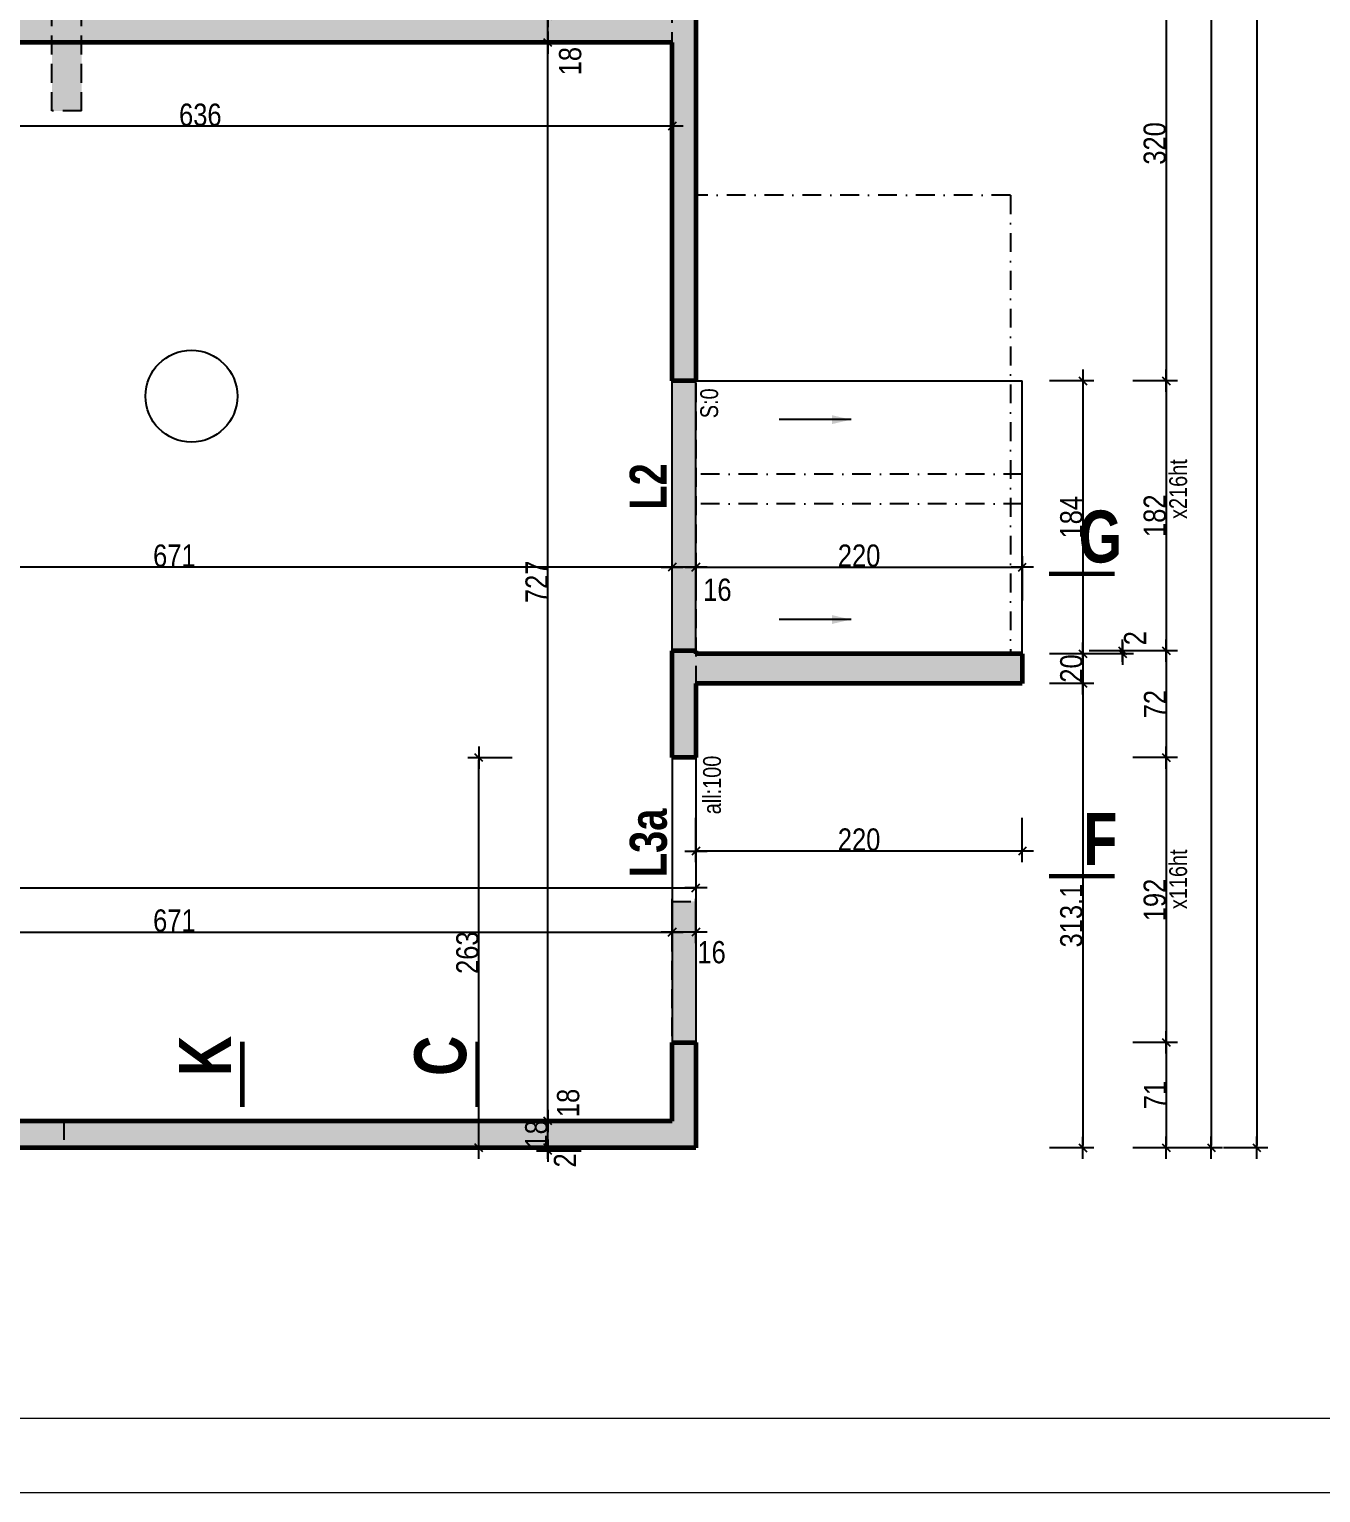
# Model space of a CAD drawing. Header units: centimetres. Extents: x 26018 to 82487, y -36363 to -12761.
# Drawn here: x 69003 to 69873, y -23027 to -22040 of the extents above; entities that cross this region are included whole.
import ezdxf
from ezdxf.enums import TextEntityAlignment as Align

# ---------------------------------------------------------------- set-up
doc = ezdxf.new("R2010")
doc.units = ezdxf.units.CM
doc.header["$LTSCALE"] = 0.5
doc.linetypes.add('CACHEX2', pattern=[19.05, 12.7, -6.35])
doc.linetypes.add('TIRETPTX2', pattern=[50.8, 25.4, -12.7, 0, -12.7])
doc.layers.get('DEFPOINTS').update_dxf_attribs({"linetype": 'CONTINUOUS'})
doc.layers.add('01_Cad_1_', color=5, linetype='CONTINUOUS', lineweight=9)
doc.layers.add('01_murs_coup', color=5, linetype='CONTINUOUS', lineweight=60)
for name, color, linetype in [('01_cote_gen', 4, 'CONTINUOUS'), ('01_isolant ext', 2, 'TIRETPTX2'), ('01_linteaux', 2, 'CONTINUOUS'), ('01_murs_sup', 2, 'CACHEX2'), ('01_poch_murs', 253, 'CONTINUOUS'), ('01_texte', 230, 'CONTINUOUS'), ('AA_COTES', 2, 'CONTINUOUS')]:
    doc.layers.add(name, color=color, linetype=linetype)
doc.styles.add('impact', font='impact.ttf')
doc.styles.add('MATTE_TXT', font='arial.ttf')
doc.styles.add('STYLE2', font='ARIALN.TTF')
doc.dimstyles.new('JB50', dxfattribs={"dimscale": 0.1, "dimtxt": 150, "dimasz": 15, "dimexe": 0.1, "dimexo": 0.1, "dimgap": 0.09, "dimtad": 1, "dimdec": 1, "dimdsep": 46, "dimtxsty": 'STYLE2', "dimblk1": 'BOND_G', "dimblk2": 'BOND_D', "dimsah": 1, "dimcen": 1.5, "dimdle": 0.01, "dimse1": 1, "dimse2": 1, "dimclrd": 4, "dimclre": 2, "dimclrt": 6, "dimazin": 2, "dimtfac": 2.333333, "dimtdec": 1, "dimtix": 1, "dimtmove": 2, "dimatfit": 3, "dimldrblk": 'BOND_G', "dimfxl": 1, "dimtolj": 1, "dimtzin": 0, "dimarcsym": 0})

# ---------------------------------------------------------------- blocks, each defined once
blk = doc.blocks.new('BOND_G')
at = {"layer": 'AA_COTES', "color": 0}
for p, q in [((0, -5), (0, 15)), ((5, 0), (-5, 0)), ((1.77, 1.77), (-1.77, -1.77))]:
    blk.add_line(p, q, dxfattribs=at)
blk = doc.blocks.new('BOND_D')
at = {"layer": 'AA_COTES', "color": 0}
for p, q in [((5, 0), (-5, 0)), ((-1.77, -1.77), (1.77, 1.77)), ((0, 5), (0, -15))]:
    blk.add_line(p, q, dxfattribs=at)
blk = doc.blocks.new('*D5623')
at = {"layer": '01_cote_gen', "color": 4, "lineweight": -2, "transparency": 16777216}
blk.add_line((67919.63, -22619.1), (69450.63, -22619.1), dxfattribs=at)
at = {"layer": 'DEFPOINTS', "color": 0}
for p in [(69452.13, -22619.1), (67918.13, -22728.43), (69452.13, -22728.43)]:
    blk.add_point(p, dxfattribs=at)
at = {"layer": '01_cote_gen', "color": 4, "lineweight": -2, "transparency": 16777216, "xscale": 1.5, "yscale": 1.5, "zscale": 1.5, "rotation": 180}
blk.add_blockref('BOND_G', (67918.13, -22619.1), dxfattribs=at)
at = {"layer": '01_cote_gen', "color": 4, "lineweight": -2, "transparency": 16777216, "xscale": 1.5, "yscale": 1.5, "zscale": 1.5}
blk.add_blockref('BOND_D', (69452.13, -22619.1), dxfattribs=at)
at = {"layer": '01_cote_gen', "color": 6, "transparency": 16777216, "insert": (68685.13, -22611.43), "char_height": 15, "attachment_point": 5, "style": 'STYLE2'}
blk.add_mtext('\\A1;1534', dxfattribs=at)
blk = doc.blocks.new('*D5629')
at = {"layer": '01_cote_gen', "color": 4, "lineweight": -2, "transparency": 16777216}
blk.add_line((68766.62, -22648.97), (69434.63, -22648.97), dxfattribs=at)
at = {"layer": 'DEFPOINTS', "color": 0}
for p in [(69436.13, -22648.97), (68765.12, -22663.13), (69436.13, -22716.89)]:
    blk.add_point(p, dxfattribs=at)
at = {"layer": '01_cote_gen', "color": 4, "lineweight": -2, "transparency": 16777216, "xscale": 1.5, "yscale": 1.5, "zscale": 1.5, "rotation": 180}
blk.add_blockref('BOND_G', (68765.12, -22648.97), dxfattribs=at)
at = {"layer": '01_cote_gen', "color": 4, "lineweight": -2, "transparency": 16777216, "xscale": 1.5, "yscale": 1.5, "zscale": 1.5}
blk.add_blockref('BOND_D', (69436.13, -22648.97), dxfattribs=at)
at = {"layer": '01_cote_gen', "color": 6, "transparency": 16777216, "insert": (69100.62, -22641.3), "char_height": 15, "attachment_point": 5, "style": 'STYLE2'}
blk.add_mtext('\\A1;671', dxfattribs=at)
blk = doc.blocks.new('*D5630')
at = {"layer": '01_cote_gen', "color": 4, "lineweight": -2, "transparency": 16777216}
blk.add_line((69450.63, -22648.97), (69437.63, -22648.97), dxfattribs=at)
at = {"layer": 'DEFPOINTS', "color": 0}
for p in [(69452.13, -22641.6), (69436.13, -22648.97), (69436.13, -22656.47)]:
    blk.add_point(p, dxfattribs=at)
at = {"layer": '01_cote_gen', "color": 4, "lineweight": -2, "transparency": 16777216, "xscale": 1.5, "yscale": 1.5, "zscale": 1.5, "rotation": 180}
blk.add_blockref('BOND_D', (69436.13, -22648.97), dxfattribs=at)
at = {"layer": '01_cote_gen', "color": 4, "lineweight": -2, "transparency": 16777216, "xscale": 1.5, "yscale": 1.5, "zscale": 1.5}
blk.add_blockref('BOND_G', (69452.13, -22648.97), dxfattribs=at)
at = {"layer": '01_cote_gen', "color": 6, "transparency": 16777216, "insert": (69462.7, -22662.62), "char_height": 15, "attachment_point": 5, "style": 'STYLE2'}
blk.add_mtext('\\A1;16', dxfattribs=at)
blk = doc.blocks.new('*D5663')
at = {"layer": '01_cote_gen', "color": 4, "lineweight": -2, "transparency": 16777216}
blk.add_line((69352.27, -22792.82), (69352.27, -22777.84), dxfattribs=at)
at = {"layer": 'DEFPOINTS', "color": 0}
for p in [(69352.27, -22776.34), (69365.11, -22776.34), (69365.11, -22794.32)]:
    blk.add_point(p, dxfattribs=at)
at = {"layer": '01_cote_gen', "color": 4, "lineweight": -2, "transparency": 16777216, "xscale": 1.5, "yscale": 1.5, "zscale": 1.5}
for name, p, rotation in [('BOND_D', (69352.27, -22776.34), 90), ('BOND_G', (69352.27, -22794.32), 270)]:
    blk.add_blockref(name, p, dxfattribs=dict(at, rotation=rotation))
at = {"layer": '01_cote_gen', "color": 6, "transparency": 16777216, "insert": (69344.61, -22785.33), "char_height": 15, "attachment_point": 5, "rotation": 90, "style": 'STYLE2'}
blk.add_mtext('\\A1;18', dxfattribs=at)
blk = doc.blocks.new('*D5664')
at = {"layer": '01_cote_gen', "color": 4, "lineweight": -2, "transparency": 16777216}
blk.add_line((69352.27, -22774.84), (69352.27, -22050.84), dxfattribs=at)
at = {"layer": 'DEFPOINTS', "color": 0}
for p in [(69352.27, -22049.34), (69377.2, -22049.34), (69377.2, -22776.34)]:
    blk.add_point(p, dxfattribs=at)
at = {"layer": '01_cote_gen', "color": 4, "lineweight": -2, "transparency": 16777216, "xscale": 1.5, "yscale": 1.5, "zscale": 1.5}
for name, p, rotation in [('BOND_D', (69352.27, -22049.34), 90), ('BOND_G', (69352.27, -22776.34), 270)]:
    blk.add_blockref(name, p, dxfattribs=dict(at, rotation=rotation))
at = {"layer": '01_cote_gen', "color": 6, "transparency": 16777216, "insert": (69344.73, -22412.84), "char_height": 15, "attachment_point": 5, "rotation": 90, "style": 'STYLE2'}
blk.add_mtext('\\A1;727', dxfattribs=at)
blk = doc.blocks.new('*D5665')
at = {"layer": '01_cote_gen', "color": 4, "lineweight": -2, "transparency": 16777216}
blk.add_line((69352.27, -22047.84), (69352.27, -22032.84), dxfattribs=at)
at = {"layer": 'DEFPOINTS', "color": 0}
for p in [(69311.71, -22031.34), (69352.27, -22031.34), (69311.71, -22049.34)]:
    blk.add_point(p, dxfattribs=at)
at = {"layer": '01_cote_gen', "color": 4, "lineweight": -2, "transparency": 16777216, "xscale": 1.5, "yscale": 1.5, "zscale": 1.5}
for name, p, rotation in [('BOND_D', (69352.27, -22031.34), 90), ('BOND_G', (69352.27, -22049.34), 270)]:
    blk.add_blockref(name, p, dxfattribs=dict(at, rotation=rotation))
at = {"layer": '01_cote_gen', "color": 6, "transparency": 16777216, "insert": (69367.45, -22061.83), "char_height": 15, "attachment_point": 5, "rotation": 90, "style": 'STYLE2'}
blk.add_mtext('\\A1;18', dxfattribs=at)
blk = doc.blocks.new('*D5666')
at = {"layer": '01_cote_gen', "color": 4, "lineweight": -2, "transparency": 16777216}
blk.add_line((69830.11, -20107.83), (69830.11, -22792.82), dxfattribs=at)
at = {"layer": 'DEFPOINTS', "color": 0}
for p in [(69740.66, -20106.33), (69740.93, -22794.32), (69830.11, -22794.32)]:
    blk.add_point(p, dxfattribs=at)
at = {"layer": '01_cote_gen', "color": 4, "lineweight": -2, "transparency": 16777216, "xscale": 1.5, "yscale": 1.5, "zscale": 1.5}
for name, p, rotation in [('BOND_G', (69830.11, -20106.33), 90), ('BOND_D', (69830.11, -22794.32), 270)]:
    blk.add_blockref(name, p, dxfattribs=dict(at, rotation=rotation))
at = {"layer": '01_cote_gen', "color": 6, "transparency": 16777216, "insert": (69822.44, -21450.33), "char_height": 15, "attachment_point": 5, "rotation": 90, "style": 'STYLE2'}
blk.add_mtext('\\A1;2688', dxfattribs=at)
blk = doc.blocks.new('*D5673')
at = {"layer": '01_cote_gen', "color": 4, "lineweight": -2, "transparency": 16777216}
blk.add_line((69434.61, -22402.95), (68766.61, -22402.95), dxfattribs=at)
at = {"layer": 'DEFPOINTS', "color": 0}
for p in [(68765.11, -22373.56), (68765.11, -22402.95), (69436.11, -22414.73)]:
    blk.add_point(p, dxfattribs=at)
at = {"layer": '01_cote_gen', "color": 4, "lineweight": -2, "transparency": 16777216, "xscale": 1.5, "yscale": 1.5, "zscale": 1.5, "rotation": 180}
blk.add_blockref('BOND_D', (68765.11, -22402.95), dxfattribs=at)
at = {"layer": '01_cote_gen', "color": 4, "lineweight": -2, "transparency": 16777216, "xscale": 1.5, "yscale": 1.5, "zscale": 1.5}
blk.add_blockref('BOND_G', (69436.11, -22402.95), dxfattribs=at)
at = {"layer": '01_cote_gen', "color": 6, "transparency": 16777216, "insert": (69100.61, -22395.28), "char_height": 15, "attachment_point": 5, "style": 'STYLE2'}
blk.add_mtext('\\A1;671', dxfattribs=at)
blk = doc.blocks.new('*D5675')
at = {"layer": '01_cote_gen', "color": 4, "lineweight": -2, "transparency": 16777216}
blk.add_line((69434.61, -22105.73), (68801.61, -22105.73), dxfattribs=at)
at = {"layer": 'DEFPOINTS', "color": 0}
for p in [(68800.11, -22092.74), (69436.11, -22092.74), (68800.11, -22105.73)]:
    blk.add_point(p, dxfattribs=at)
at = {"layer": '01_cote_gen', "color": 4, "lineweight": -2, "transparency": 16777216, "xscale": 1.5, "yscale": 1.5, "zscale": 1.5, "rotation": 180}
blk.add_blockref('BOND_D', (68800.11, -22105.73), dxfattribs=at)
at = {"layer": '01_cote_gen', "color": 4, "lineweight": -2, "transparency": 16777216, "xscale": 1.5, "yscale": 1.5, "zscale": 1.5}
blk.add_blockref('BOND_G', (69436.11, -22105.73), dxfattribs=at)
at = {"layer": '01_cote_gen', "color": 6, "transparency": 16777216, "insert": (69118.11, -22098.06), "char_height": 15, "attachment_point": 5, "style": 'STYLE2'}
blk.add_mtext('\\A1;636', dxfattribs=at)
blk = doc.blocks.new('*D5691')
at = {"layer": '01_cote_gen', "color": 4, "lineweight": -2, "transparency": 16777216}
for p, q in [((69352.27, -22792.84), (69352.27, -22791.34)), ((69352.27, -22794.34), (69352.27, -22796.34)), ((69352.27, -22797.84), (69352.27, -22799.34))]:
    blk.add_line(p, q, dxfattribs=at)
at = {"layer": 'DEFPOINTS', "color": 0}
for p in [(69352.27, -22796.34), (69393.74, -22794.34), (69393.74, -22796.34)]:
    blk.add_point(p, dxfattribs=at)
at = {"layer": '01_cote_gen', "color": 4, "lineweight": -2, "transparency": 16777216, "xscale": 1.5, "yscale": 1.5, "zscale": 1.5}
for name, p, rotation in [('BOND_G', (69352.27, -22794.34), 270), ('BOND_D', (69352.27, -22796.34), 90)]:
    blk.add_blockref(name, p, dxfattribs=dict(at, rotation=rotation))
at = {"layer": '01_cote_gen', "color": 6, "transparency": 16777216, "insert": (69363.89, -22802.88), "char_height": 15, "attachment_point": 5, "rotation": 90, "style": 'STYLE2'}
blk.add_mtext('\\A1;2', dxfattribs=at)
blk = doc.blocks.new('*D5692')
at = {"layer": '01_cote_gen', "color": 4, "lineweight": -2, "transparency": 16777216}
blk.add_line((69352.27, -22792.83), (69352.27, -22777.83), dxfattribs=at)
at = {"layer": 'DEFPOINTS', "color": 0}
for p in [(69352.27, -22776.33), (69365.4, -22776.33), (69365.39, -22794.33)]:
    blk.add_point(p, dxfattribs=at)
at = {"layer": '01_cote_gen', "color": 4, "lineweight": -2, "transparency": 16777216, "xscale": 1.5, "yscale": 1.5, "zscale": 1.5}
for name, p, rotation in [('BOND_D', (69352.27, -22776.33), 90), ('BOND_G', (69352.27, -22794.33), 270)]:
    blk.add_blockref(name, p, dxfattribs=dict(at, rotation=rotation))
at = {"layer": '01_cote_gen', "color": 6, "transparency": 16777216, "insert": (69366.1, -22764.16), "char_height": 15, "attachment_point": 5, "rotation": 90, "style": 'STYLE2'}
blk.add_mtext('\\A1;18', dxfattribs=at)
blk = doc.blocks.new('*D5638')
at = {"layer": '01_cote_gen', "color": 4, "lineweight": -2, "ltscale": 2, "transparency": 16777216}
blk.add_line((69769.12, -22532.83), (69769.12, -22721.83), dxfattribs=at)
at = {"layer": 'DEFPOINTS', "color": 0, "ltscale": 2}
for p in [(69746.62, -22531.33), (69746.62, -22723.33), (69769.12, -22723.33)]:
    blk.add_point(p, dxfattribs=at)
at = {"layer": '01_cote_gen', "color": 4, "lineweight": -2, "ltscale": 2, "transparency": 16777216, "xscale": 1.5, "yscale": 1.5, "zscale": 1.5}
for name, p, rotation in [('BOND_G', (69769.12, -22531.33), 90), ('BOND_D', (69769.12, -22723.33), 270)]:
    blk.add_blockref(name, p, dxfattribs=dict(at, rotation=rotation))
at = {"layer": '01_cote_gen', "color": 6, "ltscale": 2, "transparency": 16777216, "insert": (69761.46, -22627.33), "char_height": 15, "attachment_point": 5, "rotation": 90, "style": 'STYLE2'}
blk.add_mtext('\\A1;192', dxfattribs=at)
blk = doc.blocks.new('*D5639')
at = {"layer": '01_cote_gen', "color": 4, "lineweight": -2, "ltscale": 2, "transparency": 16777216}
blk.add_line((69769.12, -22724.83), (69769.12, -22792.83), dxfattribs=at)
at = {"layer": 'DEFPOINTS', "color": 0, "ltscale": 2}
for p in [(69746.62, -22723.33), (69539.74, -22794.33), (69769.12, -22794.33)]:
    blk.add_point(p, dxfattribs=at)
at = {"layer": '01_cote_gen', "color": 4, "lineweight": -2, "ltscale": 2, "transparency": 16777216, "xscale": 1.5, "yscale": 1.5, "zscale": 1.5}
for name, p, rotation in [('BOND_G', (69769.12, -22723.33), 90), ('BOND_D', (69769.12, -22794.33), 270)]:
    blk.add_blockref(name, p, dxfattribs=dict(at, rotation=rotation))
at = {"layer": '01_cote_gen', "color": 6, "ltscale": 2, "transparency": 16777216, "insert": (69761.58, -22758.83), "char_height": 15, "attachment_point": 5, "rotation": 90, "style": 'STYLE2'}
blk.add_mtext('\\A1;71', dxfattribs=at)
blk = doc.blocks.new('*D5647')
at = {"layer": '01_cote_gen', "color": 4, "lineweight": -2, "ltscale": 2, "transparency": 16777216}
blk.add_line((69450.61, -22402.95), (69437.61, -22402.95), dxfattribs=at)
at = {"layer": 'DEFPOINTS', "color": 0, "ltscale": 2}
for p in [(69436.11, -22390), (69452.11, -22390), (69436.11, -22402.95)]:
    blk.add_point(p, dxfattribs=at)
at = {"layer": '01_cote_gen', "color": 4, "lineweight": -2, "ltscale": 2, "transparency": 16777216, "xscale": 1.5, "yscale": 1.5, "zscale": 1.5, "rotation": 180}
blk.add_blockref('BOND_D', (69436.11, -22402.95), dxfattribs=at)
at = {"layer": '01_cote_gen', "color": 4, "lineweight": -2, "ltscale": 2, "transparency": 16777216, "xscale": 1.5, "yscale": 1.5, "zscale": 1.5}
blk.add_blockref('BOND_G', (69452.11, -22402.95), dxfattribs=at)
at = {"layer": '01_cote_gen', "color": 6, "ltscale": 2, "transparency": 16777216, "insert": (69466.61, -22418.28), "char_height": 15, "attachment_point": 5, "style": 'STYLE2'}
blk.add_mtext('\\A1;16', dxfattribs=at)
blk = doc.blocks.new('*D5655')
at = {"layer": '01_cote_gen', "color": 4, "lineweight": -2, "transparency": 16777216}
blk.add_line((69305.86, -22792.89), (69305.86, -22532.85), dxfattribs=at)
at = {"layer": 'DEFPOINTS', "color": 0}
for p in [(69305.86, -22531.35), (69436.11, -22531.35), (69266.14, -22794.39)]:
    blk.add_point(p, dxfattribs=at)
at = {"layer": '01_cote_gen', "color": 4, "lineweight": -2, "transparency": 16777216, "xscale": 1.5, "yscale": 1.5, "zscale": 1.5}
for name, p, rotation in [('BOND_D', (69305.86, -22531.35), 90), ('BOND_G', (69305.86, -22794.39), 270)]:
    blk.add_blockref(name, p, dxfattribs=dict(at, rotation=rotation))
at = {"layer": '01_cote_gen', "color": 6, "transparency": 16777216, "insert": (69298.19, -22662.87), "char_height": 15, "attachment_point": 5, "rotation": 90, "style": 'STYLE2'}
blk.add_mtext('\\A1;263', dxfattribs=at)
blk = doc.blocks.new('*D5810')
at = {"layer": '01_cote_gen', "color": 4, "lineweight": -2, "transparency": 16777216}
blk.add_line((69453.61, -22402.95), (69670.61, -22402.95), dxfattribs=at)
at = {"layer": 'DEFPOINTS', "color": 0}
for p in [(69672.11, -22402.95), (69452.11, -22439.52), (69672.11, -22481.29)]:
    blk.add_point(p, dxfattribs=at)
at = {"layer": '01_cote_gen', "color": 4, "lineweight": -2, "transparency": 16777216, "xscale": 1.5, "yscale": 1.5, "zscale": 1.5, "rotation": 180}
blk.add_blockref('BOND_G', (69452.11, -22402.95), dxfattribs=at)
at = {"layer": '01_cote_gen', "color": 4, "lineweight": -2, "transparency": 16777216, "xscale": 1.5, "yscale": 1.5, "zscale": 1.5}
blk.add_blockref('BOND_D', (69672.11, -22402.95), dxfattribs=at)
at = {"layer": '01_cote_gen', "color": 6, "transparency": 16777216, "insert": (69562.11, -22395.28), "char_height": 15, "attachment_point": 5, "style": 'STYLE2'}
blk.add_mtext('\\A1;220', dxfattribs=at)
blk = doc.blocks.new('*D5811')
at = {"layer": '01_cote_gen', "color": 4, "lineweight": -2, "transparency": 16777216}
blk.add_line((69769.12, -21958.83), (69769.12, -22275.79), dxfattribs=at)
at = {"layer": 'DEFPOINTS', "color": 0}
for p in [(69746.62, -21957.33), (69452.11, -22277.29), (69769.12, -22277.29)]:
    blk.add_point(p, dxfattribs=at)
at = {"layer": '01_cote_gen', "color": 4, "lineweight": -2, "transparency": 16777216, "xscale": 1.5, "yscale": 1.5, "zscale": 1.5}
for name, p, rotation in [('BOND_G', (69769.12, -21957.33), 90), ('BOND_D', (69769.12, -22277.29), 270)]:
    blk.add_blockref(name, p, dxfattribs=dict(at, rotation=rotation))
at = {"layer": '01_cote_gen', "color": 6, "transparency": 16777216, "insert": (69761.46, -22117.31), "char_height": 15, "attachment_point": 5, "rotation": 90, "style": 'STYLE2'}
blk.add_mtext('\\A1;320', dxfattribs=at)
blk = doc.blocks.new('*D5812')
at = {"layer": '01_cote_gen', "color": 4, "lineweight": -2, "transparency": 16777216}
blk.add_line((69769.12, -22278.79), (69769.12, -22457.79), dxfattribs=at)
at = {"layer": 'DEFPOINTS', "color": 0}
for p in [(69746.62, -22277.29), (69436.11, -22459.29), (69769.12, -22459.29)]:
    blk.add_point(p, dxfattribs=at)
at = {"layer": '01_cote_gen', "color": 4, "lineweight": -2, "transparency": 16777216, "xscale": 1.5, "yscale": 1.5, "zscale": 1.5}
for name, p, rotation in [('BOND_G', (69769.12, -22277.29), 90), ('BOND_D', (69769.12, -22459.29), 270)]:
    blk.add_blockref(name, p, dxfattribs=dict(at, rotation=rotation))
at = {"layer": '01_cote_gen', "color": 6, "transparency": 16777216, "insert": (69761.46, -22368.29), "char_height": 15, "attachment_point": 5, "rotation": 90, "style": 'STYLE2'}
blk.add_mtext('\\A1;182', dxfattribs=at)
blk = doc.blocks.new('*D5813')
at = {"layer": '01_cote_gen', "color": 4, "lineweight": -2, "transparency": 16777216}
blk.add_line((69769.12, -22460.79), (69769.12, -22529.83), dxfattribs=at)
at = {"layer": 'DEFPOINTS', "color": 0}
for p in [(69436.11, -22459.29), (69746.62, -22531.33), (69769.12, -22531.33)]:
    blk.add_point(p, dxfattribs=at)
at = {"layer": '01_cote_gen', "color": 4, "lineweight": -2, "transparency": 16777216, "xscale": 1.5, "yscale": 1.5, "zscale": 1.5}
for name, p, rotation in [('BOND_G', (69769.12, -22459.29), 90), ('BOND_D', (69769.12, -22531.33), 270)]:
    blk.add_blockref(name, p, dxfattribs=dict(at, rotation=rotation))
at = {"layer": '01_cote_gen', "color": 6, "transparency": 16777216, "insert": (69761.58, -22495.31), "char_height": 15, "attachment_point": 5, "rotation": 90, "style": 'STYLE2'}
blk.add_mtext('\\A1;72', dxfattribs=at)
blk = doc.blocks.new('*D5814')
at = {"layer": '01_cote_gen', "color": 4, "lineweight": -2, "transparency": 16777216}
blk.add_line((69712.89, -22278.79), (69712.89, -22459.79), dxfattribs=at)
at = {"layer": 'DEFPOINTS', "color": 0}
for p in [(69672.11, -22277.29), (69672.11, -22461.29), (69712.89, -22461.29)]:
    blk.add_point(p, dxfattribs=at)
at = {"layer": '01_cote_gen', "color": 4, "lineweight": -2, "transparency": 16777216, "xscale": 1.5, "yscale": 1.5, "zscale": 1.5}
for name, p, rotation in [('BOND_G', (69712.89, -22277.29), 90), ('BOND_D', (69712.89, -22461.29), 270)]:
    blk.add_blockref(name, p, dxfattribs=dict(at, rotation=rotation))
at = {"layer": '01_cote_gen', "color": 6, "transparency": 16777216, "insert": (69705.22, -22369.29), "char_height": 15, "attachment_point": 5, "rotation": 90, "style": 'STYLE2'}
blk.add_mtext('\\A1;184', dxfattribs=at)
blk = doc.blocks.new('*D5815')
at = {"layer": '01_cote_gen', "color": 4, "lineweight": -2, "transparency": 16777216}
for p, q in [((69739.61, -22457.79), (69739.61, -22456.29)), ((69739.61, -22461.29), (69739.61, -22459.29)), ((69739.61, -22462.79), (69739.61, -22464.29))]:
    blk.add_line(p, q, dxfattribs=at)
at = {"layer": 'DEFPOINTS', "color": 0}
for p in [(69392.35, -22459.29), (69612.35, -22461.29), (69739.61, -22459.29)]:
    blk.add_point(p, dxfattribs=at)
at = {"layer": '01_cote_gen', "color": 4, "lineweight": -2, "transparency": 16777216, "xscale": 1.5, "yscale": 1.5, "zscale": 1.5}
for name, p, rotation in [('BOND_D', (69739.61, -22459.29), 270), ('BOND_G', (69739.61, -22461.29), 90)]:
    blk.add_blockref(name, p, dxfattribs=dict(at, rotation=rotation))
at = {"layer": '01_cote_gen', "color": 6, "transparency": 16777216, "insert": (69748.12, -22450.86), "char_height": 15, "attachment_point": 5, "rotation": 90, "style": 'STYLE2'}
blk.add_mtext('\\A1;2', dxfattribs=at)
blk = doc.blocks.new('*D5816')
at = {"layer": '01_cote_gen', "color": 4, "lineweight": -2, "transparency": 16777216}
blk.add_line((69712.89, -22462.79), (69712.89, -22479.79), dxfattribs=at)
at = {"layer": 'DEFPOINTS', "color": 0}
for p in [(69690.39, -22461.29), (69672.11, -22481.29), (69712.89, -22481.29)]:
    blk.add_point(p, dxfattribs=at)
at = {"layer": '01_cote_gen', "color": 4, "lineweight": -2, "transparency": 16777216, "xscale": 1.5, "yscale": 1.5, "zscale": 1.5}
for name, p, rotation in [('BOND_G', (69712.89, -22461.29), 90), ('BOND_D', (69712.89, -22481.29), 270)]:
    blk.add_blockref(name, p, dxfattribs=dict(at, rotation=rotation))
at = {"layer": '01_cote_gen', "color": 6, "transparency": 16777216, "insert": (69705.22, -22471.29), "char_height": 15, "attachment_point": 5, "rotation": 90, "style": 'STYLE2'}
blk.add_mtext('\\A1;20', dxfattribs=at)
blk = doc.blocks.new('*D5817')
at = {"layer": '01_cote_gen', "color": 4, "lineweight": -2, "transparency": 16777216}
blk.add_line((69712.89, -22482.79), (69712.89, -22792.89), dxfattribs=at)
at = {"layer": 'DEFPOINTS', "color": 0}
for p in [(69690.39, -22481.29), (69611.81, -22794.39), (69712.89, -22794.39)]:
    blk.add_point(p, dxfattribs=at)
at = {"layer": '01_cote_gen', "color": 4, "lineweight": -2, "transparency": 16777216, "xscale": 1.5, "yscale": 1.5, "zscale": 1.5}
for name, p, rotation in [('BOND_G', (69712.89, -22481.29), 90), ('BOND_D', (69712.89, -22794.39), 270)]:
    blk.add_blockref(name, p, dxfattribs=dict(at, rotation=rotation))
at = {"layer": '01_cote_gen', "color": 6, "transparency": 16777216, "insert": (69705.22, -22637.84), "char_height": 15, "attachment_point": 5, "rotation": 90, "style": 'STYLE2'}
blk.add_mtext('\\A1;313.1', dxfattribs=at)
blk = doc.blocks.new('*D5818')
at = {"layer": '01_cote_gen', "color": 4, "lineweight": -2, "transparency": 16777216}
blk.add_line((69670.61, -22594.35), (69453.61, -22594.35), dxfattribs=at)
at = {"layer": 'DEFPOINTS', "color": 0}
for p in [(69672.11, -22516.08), (69452.11, -22536.14), (69452.11, -22594.35)]:
    blk.add_point(p, dxfattribs=at)
at = {"layer": '01_cote_gen', "color": 4, "lineweight": -2, "transparency": 16777216, "xscale": 1.5, "yscale": 1.5, "zscale": 1.5, "rotation": 180}
blk.add_blockref('BOND_D', (69452.11, -22594.35), dxfattribs=at)
at = {"layer": '01_cote_gen', "color": 4, "lineweight": -2, "transparency": 16777216, "xscale": 1.5, "yscale": 1.5, "zscale": 1.5}
blk.add_blockref('BOND_G', (69672.11, -22594.35), dxfattribs=at)
at = {"layer": '01_cote_gen', "color": 6, "transparency": 16777216, "insert": (69562.11, -22586.69), "char_height": 15, "attachment_point": 5, "style": 'STYLE2'}
blk.add_mtext('\\A1;220', dxfattribs=at)
blk = doc.blocks.new('*D5831')
at = {"layer": '01_cote_gen', "color": 4, "lineweight": -2, "transparency": 16777216}
blk.add_line((69799.48, -20730.83), (69799.48, -22792.83), dxfattribs=at)
at = {"layer": 'DEFPOINTS', "color": 0}
for p in [(69746.62, -20729.33), (69776.62, -22794.33), (69799.48, -22794.33)]:
    blk.add_point(p, dxfattribs=at)
at = {"layer": '01_cote_gen', "color": 4, "lineweight": -2, "transparency": 16777216, "xscale": 1.5, "yscale": 1.5, "zscale": 1.5}
for name, p, rotation in [('BOND_G', (69799.48, -20729.33), 90), ('BOND_D', (69799.48, -22794.33), 270)]:
    blk.add_blockref(name, p, dxfattribs=dict(at, rotation=rotation))
at = {"layer": '01_cote_gen', "color": 6, "transparency": 16777216, "insert": (69791.81, -21761.83), "char_height": 15, "attachment_point": 5, "rotation": 90, "style": 'STYLE2'}
blk.add_mtext('\\A1;2065', dxfattribs=at)

msp = doc.modelspace()

# ---------------------------------------------------------------- hatches: boundary and pattern name
at = {"layer": '01_murs_sup'}
h = msp.add_hatch(dxfattribs=at)
h.set_pattern_fill('DASH', color=256, scale=2.5, angle=45)
h.set_pattern_definition([(45, (-9539.843, 1e-08), (9e-16, 11.22532015), [7.9375, -7.9375])])
h.paths.add_polyline_path([(69038.112, -21969.389), (69018.112, -21969.389), (69018.112, -22095.389), (69038.112, -22095.389)])
h.paths.add_polyline_path([(68316.108, -21941.388), (68296.108, -21941.388), (68296.108, -22046.388), (68316.108, -22046.388)])
h.paths.add_polyline_path([(68623.113, -22174.341), (68605.138, -22174.34), (68605.113, -22525.357), (68570.114, -22525.357), (68570.114, -22776.412), (68435.11, -22776.393), (68435.11, -22794.421), (68623.113, -22794.421), (68623.113, -22776.421), (68588.114, -22776.415), (68588.114, -22543.357), (68623.113, -22543.357)])
h.paths.add_polyline_path([(68765.109, -22473.326), (68747.109, -22473.327), (68747.109, -22794.395), (68929.125, -22794.394), (68929.123, -22776.388), (68765.109, -22776.388)])
h.paths.add_polyline_path([(69452.108, -22628.331), (69436.108, -22628.333), (69436.108, -22776.39), (69026.123, -22776.388), (69026.125, -22794.393), (69452.125, -22794.39)])
h.paths.add_polyline_path([(69452.108, -21669.332), (69436.108, -21669.332), (69436.108, -22531.348), (69452.108, -22531.348)])
h.paths.add_polyline_path([(68338.11, -22776.379), (67934.11, -22776.32), (67934.125, -22662.319), (67918.125, -22662.319), (67918.11, -22794.317), (68338.11, -22794.379)])
h.paths.add_polyline_path([(67934.185, -21623.322), (67918.185, -21623.322), (67918.1, -22565.318), (67934.1, -22565.318)])
at = {"layer": '01_poch_murs'}
h = msp.add_hatch(color=256, dxfattribs=at)
h.dxf.hatch_style = 1
h.paths.add_polyline_path([(69452.108, -21340.331), (69436.108, -21340.331), (69436.108, -21477.331), (69452.108, -21477.331), (69452.108, -21453.331), (69672.108, -21453.331), (69672.108, -21433.331), (69452.108, -21433.331)])
h.paths.add_polyline_path([(69452.108, -21669.332), (69436.108, -21669.332), (69436.108, -21765.331), (69452.108, -21765.331)])
h.paths.add_polyline_path([(69452.108, -21957.337), (69436.108, -21957.337), (69436.108, -22031.341), (68765.109, -22031.341), (68765.109, -21776.339), (68747.109, -21776.339), (68747.109, -22049.341), (68782.112, -22049.341), (68782.112, -22225.337), (68747.109, -22225.331), (68747.109, -22382.33), (68765.109, -22382.329), (68765.109, -22243.332), (68800.112, -22243.331), (68800.112, -22049.341), (69436.108, -22049.341), (69436.108, -22277.29), (69452.108, -22277.29)])
h.paths.add_polyline_path([(69672.108, -22461.29), (69452.108, -22461.29), (69452.108, -22459.29), (69436.108, -22459.29), (69436.108, -22522.97), (69452.108, -22522.97), (69452.108, -22481.29), (69672.108, -22481.29)])
h.paths.add_polyline_path([(69452.108, -22723.331), (69436.108, -22723.333), (69436.108, -22776.39), (68765.109, -22776.388), (68765.109, -22572.97), (68747.109, -22572.97), (68747.109, -22776.32), (68733.124, -22776.325), (68733.124, -22794.395), (69452.125, -22794.39)])
h.paths.add_polyline_path([(68765.109, -22522.97), (68747.109, -22522.97), (68747.109, -22572.97), (68765.109, -22572.97)])
h.paths.add_polyline_path([(68765.109, -22484.326), (68747.109, -22484.327), (68747.109, -22522.97), (68765.109, -22522.97)])

# ---------------------------------------------------------------- linework, layer by layer
at = {"layer": '01_Cad_1_', "color": 2}
msp.add_line((71784.551, -22976.925), (66944.551, -22976.925), dxfattribs=at)
at = {"layer": '01_Cad_1_'}
msp.add_line((71784.551, -23026.925), (66894.551, -23026.925), dxfattribs=at)
at = {"layer": '01_isolant ext'}
for p, q in [((69664.108, -22152.29), (69452.108, -22152.29)), ((69664.108, -22152.29), (69664.108, -22461.29)), ((69672.108, -22340.331), (69452.108, -22340.331)), ((69672.108, -22360.331), (69452.108, -22360.331))]:
    msp.add_line(p, q, dxfattribs=at)
at = {"layer": '01_linteaux'}
for p, q in [((69436.108, -22459.29), (69436.108, -22277.29)), ((69452.108, -22459.29), (69452.108, -22277.29)), ((69452.108, -22277.29), (69672.108, -22277.29)), ((69672.108, -22461.29), (69672.108, -22277.29)), ((69436.108, -22531.348), (69436.118, -22723.333)), ((69452.108, -22531.348), (69452.118, -22723.331))]:
    msp.add_line(p, q, dxfattribs=at)
at = {"layer": '01_murs_coup'}
for p, q in [((69452.108, -21957.337), (69452.108, -22277.29)), ((69436.108, -22049.341), (68800.112, -22049.341)), ((69436.108, -22277.29), (69436.108, -22049.341)), ((69452.108, -22277.29), (69436.108, -22277.29)), ((69436.108, -22531.348), (69436.108, -22459.29)), ((69452.108, -22459.29), (69436.108, -22459.29)), ((69452.108, -22459.29), (69452.108, -22461.29)), ((69672.108, -22461.29), (69452.108, -22461.29)), ((69672.108, -22461.29), (69672.108, -22481.29)), ((69672.108, -22481.29), (69452.108, -22481.29)), ((69452.108, -22481.29), (69452.108, -22531.348)), ((69452.108, -22531.348), (69436.108, -22531.348)), ((69436.108, -22723.333), (69452.108, -22723.331)), ((69436.108, -22776.39), (69436.108, -22723.333)), ((69452.108, -22723.333), (69452.125, -22794.39)), ((69436.108, -22776.39), (68765.109, -22776.388)), ((69452.125, -22794.39), (68733.124, -22794.395))]:
    msp.add_line(p, q, dxfattribs=at)
at = {"layer": '01_murs_sup', "ltscale": 2}
for p, q in [((69436.108, -22531.348), (69436.108, -21669.332)), ((69452.108, -21669.332), (69452.108, -22531.348)), ((69018.112, -22095.389), (69018.112, -21969.389)), ((69038.112, -22095.389), (69038.112, -21969.389)), ((69038.112, -22095.389), (69018.112, -22095.389)), ((69452.108, -22531.348), (69436.108, -22531.348)), ((69436.108, -22628.333), (69452.108, -22628.331)), ((69436.108, -22776.39), (69436.108, -22628.333)), ((69452.108, -22628.333), (69452.125, -22794.39)), ((69026.123, -22776.388), (69026.125, -22794.433)), ((69436.108, -22776.39), (69026.123, -22776.388)), ((69452.125, -22794.39), (69026.125, -22794.393))]:
    msp.add_line(p, q, dxfattribs=at)
at = {"layer": '01_texte'}
for p, q in [((69556.691, -22303.515), (69508.16, -22303.515)), ((69556.691, -22438.265), (69508.16, -22438.265))]:
    msp.add_line(p, q, dxfattribs=at)
at = {"layer": '01_texte', "const_width": 3}
for points in [[(69734.355, -22407.453), (69690.103, -22407.453)], [(69734.355, -22611.329), (69690.103, -22611.329)], [(69146.452, -22722.747), (69146.452, -22766.998)], [(69304.946, -22722.747), (69304.946, -22766.998)]]:
    msp.add_lwpolyline(points, dxfattribs=at)
at = {"layer": '01_texte'}
msp.add_circle((69112.102, -22287.684), 30.98, dxfattribs=at)
for points in [[(69556.691, -22303.515), (69543.906, -22300.534), (69543.906, -22303.515)], [(69556.691, -22303.515), (69543.906, -22306.496), (69543.906, -22303.515)], [(69556.691, -22438.265), (69543.906, -22435.284), (69543.906, -22438.265)], [(69556.691, -22438.265), (69543.906, -22441.246), (69543.906, -22438.265)]]:
    msp.add_solid(points, dxfattribs=at)

# ---------------------------------------------------------------- texts
at = {"layer": '01_texte', "style": 'MATTE_TXT', "width": 0.8}
for s, p in [('S:0', (69470.672, -22292.486)), ('x216ht', (69786.757, -22350.331)), ('all:100', (69472.563, -22549.801)), ('x116ht', (69786.757, -22613.377))]:
    msp.add_text(s, height=12, rotation=90, dxfattribs=at).set_placement(p, align=Align.BOTTOM_CENTER)
at = {"layer": '01_texte', "style": 'impact'}
for s, height, rotation, p in [('L2', 25, 90, (69440.018, -22348.559)), ('G', 35, 0, (69724.696, -22410.305)), ('L3a', 25, 90, (69440.018, -22588.873)), ('F', 35, 0, (69724.696, -22614.182)), ('K', 35, 90, (69149.304, -22732.406)), ('C', 35, 90, (69307.798, -22732.406))]:
    msp.add_text(s, height=height, rotation=rotation, dxfattribs=at).set_placement(p, align=Align.BOTTOM_CENTER)

# ---------------------------------------------------------------- dimensions: what is measured, and where the dimension line sits
at = {"layer": '01_cote_gen'}
for base, p1, p2, picture, middle in [((69830.105, -22794.318), (69740.659, -20106.333), (69740.931, -22794.318), '*D5666', (69822.437, -21450.326)), ((69799.482, -22794.331), (69746.624, -20729.333), (69776.624, -22794.331), '*D5831', (69791.814, -21761.832)), ((69769.124, -22277.29), (69746.624, -21957.331), (69452.108, -22277.29), '*D5811', (69761.457, -22117.311)), ((69352.273, -22049.341), (69377.197, -22776.343), (69377.197, -22049.341), '*D5664', (69344.734, -22412.842)), ((69769.124, -22459.29), (69746.624, -22277.29), (69436.108, -22459.29), '*D5812', (69761.457, -22368.29)), ((69712.89, -22461.29), (69672.108, -22277.29), (69672.108, -22461.29), '*D5814', (69705.223, -22369.29)), ((69769.124, -22531.331), (69436.108, -22459.29), (69746.624, -22531.331), '*D5813', (69761.585, -22495.311)), ((69712.89, -22481.29), (69690.39, -22461.29), (69672.108, -22481.29), '*D5816', (69705.223, -22471.29)), ((69712.89, -22794.39), (69690.39, -22481.29), (69611.812, -22794.39), '*D5817', (69705.223, -22637.84)), ((69305.859, -22531.348), (69266.14, -22794.39), (69436.108, -22531.348), '*D5655', (69298.191, -22662.869)), ((69352.273, -22776.343), (69365.113, -22794.325), (69365.113, -22776.343), '*D5663', (69344.606, -22785.334))]:
    dim = msp.add_linear_dim(base=base, p1=p1, p2=p2, angle=90, dimstyle='JB50', dxfattribs=at)
    dim.commit()
    dim.dimension.update_dxf_attribs({"geometry": picture, "text_midpoint": middle})
for base, p1, p2, picture, middle in [((69352.273, -22031.341), (69311.71, -22049.341), (69311.71, -22031.341), '*D5665', (69367.451, -22061.83)), ((69739.605, -22459.29), (69612.348, -22461.29), (69392.348, -22459.29), '*D5815', (69748.123, -22450.862)), ((69352.273, -22776.334), (69365.394, -22794.334), (69365.397, -22776.334), '*D5692', (69366.1, -22764.159)), ((69352.273, -22796.338), (69393.737, -22794.338), (69393.736, -22796.338), '*D5691', (69363.892, -22802.877))]:
    dim = msp.add_linear_dim(base=base, p1=p1, p2=p2, angle=90, dimstyle='JB50', dxfattribs=at)
    dim.commit()
    dim.dimension.update_dxf_attribs({"geometry": picture, "text_midpoint": middle, "dimtype": 160})
for base, p1, p2, picture, middle in [((68800.112, -22105.725), (69436.108, -22092.741), (68800.112, -22092.741), '*D5675', (69118.11, -22098.058)), ((68765.109, -22402.95), (69436.108, -22414.731), (68765.109, -22373.565), '*D5673', (69100.609, -22395.282)), ((69672.108, -22402.95), (69452.108, -22439.525), (69672.108, -22481.29), '*D5810', (69562.108, -22395.282)), ((69452.108, -22594.355), (69672.108, -22516.075), (69452.108, -22536.143), '*D5818', (69562.108, -22586.687)), ((69452.125, -22619.1), (67918.131, -22728.427), (69452.125, -22728.427), '*D5623', (68685.128, -22611.433)), ((69436.125, -22648.967), (68765.124, -22663.129), (69436.125, -22716.888), '*D5629', (69100.625, -22641.299))]:
    dim = msp.add_linear_dim(base=base, p1=p1, p2=p2, dimstyle='JB50', dxfattribs=at)
    dim.commit()
    dim.dimension.update_dxf_attribs({"geometry": picture, "text_midpoint": middle})
at = {"layer": '01_cote_gen', "ltscale": 2}
dim = msp.add_linear_dim(base=(69436.108, -22402.95), p1=(69452.108, -22390), p2=(69436.108, -22390), dimstyle='JB50', dxfattribs=at)
dim.commit()
dim.dimension.update_dxf_attribs({"geometry": '*D5647', "text_midpoint": (69466.608, -22418.282), "dimtype": 160})
for base, p1, p2, picture, middle in [((69769.124, -22723.331), (69746.624, -22531.331), (69746.624, -22723.331), '*D5638', (69761.457, -22627.331)), ((69769.124, -22794.331), (69746.624, -22723.331), (69539.744, -22794.331), '*D5639', (69761.585, -22758.831))]:
    dim = msp.add_linear_dim(base=base, p1=p1, p2=p2, angle=90, dimstyle='JB50', dxfattribs=at)
    dim.commit()
    dim.dimension.update_dxf_attribs({"geometry": picture, "text_midpoint": middle})
at = {"layer": '01_cote_gen'}
dim = msp.add_linear_dim(base=(69436.125, -22648.967), p1=(69452.125, -22641.6), p2=(69436.125, -22656.467), dimstyle='JB50', dxfattribs=at)
dim.commit()
dim.dimension.update_dxf_attribs({"geometry": '*D5630', "text_midpoint": (69462.702, -22662.616), "dimtype": 160})

doc.saveas('drawing.dxf')
